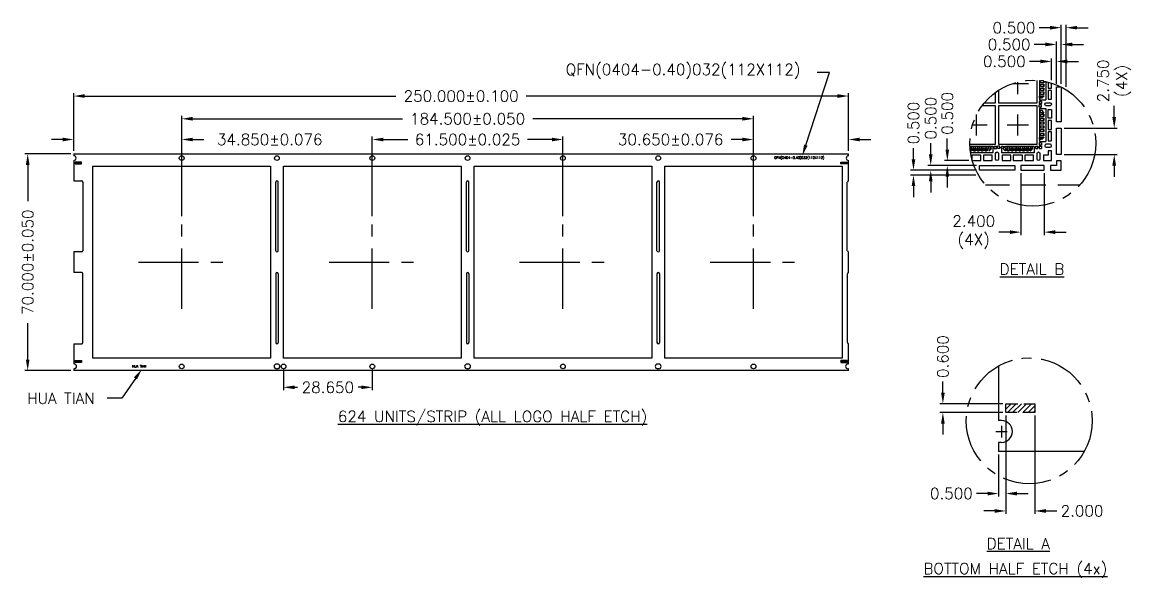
# Model space of a CAD drawing. Extents: x 580 to 695, y -153 to -2.
# Drawn here: x 579.6 to 694.5, y -153.5 to -95.8 of the extents above; entities that cross this region are included whole.
import ezdxf

# ---------------------------------------------------------------- set-up
doc = ezdxf.new("R2010")
doc.units = 0
doc.header["$LTSCALE"] = 5
doc.header["$MEASUREMENT"] = 0
for name, pattern in [('CENTER', [2, 1.25, -0.25, 0.25, -0.25]), ('DASHED', [0.75, 0.5, -0.25]), ('HIDDEN', [0.375, 0.25, -0.125]), ('PHANTOM2', [31.75, 15.875, -3.175, 3.175, -3.175, 3.175, -3.175])]:
    doc.linetypes.add(name, pattern=pattern)
doc.layers.get('0').update_dxf_attribs({"linetype": 'CONTINUOUS'})
doc.layers.add('1', color=7, linetype='CONTINUOUS')
doc.layers.add('1D', color=4, linetype='CONTINUOUS')
doc.styles.add('SIMPLEX', font='SIMPLEX')
doc.styles.get("Standard").update_dxf_attribs({"font": 'romans.shx', "bigfont": 'bigfont.shx'})

msp = doc.modelspace()

# ---------------------------------------------------------------- hatches: boundary and pattern name
at = {"layer": '1D'}
h = msp.add_hatch(dxfattribs=at)
h.set_pattern_fill('ANSI31', color=256, scale=0.642857, style=0)
h.set_pattern_definition([(45, (679.77369, -120.71322), (-0.05682108, 0.05682108), [])])
h.paths.add_polyline_path([(585.06, -110.33), (585.06, -110.52), (585.7, -110.52), (585.7, -110.33)])
h.paths.add_polyline_path([(585.06, -131.1), (585.06, -130.9), (585.7, -130.9), (585.7, -131.1)])
h = msp.add_hatch(dxfattribs=at)
h.set_pattern_fill('ANSI31', color=256, scale=0.642857, style=0)
h.set_pattern_definition([(135, (570.38103, -120.71322), (0.05682108, 0.05682108), [])])
h.paths.add_polyline_path([(665.1, -110.33), (665.1, -110.52), (664.45, -110.52), (664.45, -110.33)])
h.paths.add_polyline_path([(665.1, -131.1), (665.1, -130.9), (664.45, -130.9), (664.45, -131.1)])
h = msp.add_hatch(dxfattribs=at)
h.set_pattern_fill('ANSI31', color=256, scale=3, style=0)
h.set_pattern_definition([(45, (751.91328, 7.05282), (-0.265165, 0.265165), [])])
h.paths.add_polyline_path([(684.57, -135.4), (681.57, -135.4), (681.57, -135.85), (684.57, -135.85)])
h.paths.add_polyline_path([(684.57, -136.3), (684.57, -135.85), (681.57, -135.85), (681.57, -136.3)])

# ---------------------------------------------------------------- linework, layer by layer
for p, q in [((685.02, -108.68), (685.02, -108.92)), ((685.02, -108.68), (685.26, -108.68)), ((685.02, -108.92), (685.26, -108.92)), ((685.26, -108.68), (685.26, -108.92))]:
    msp.add_line(p, q)
at = {"layer": '1'}
for p, q in [((685.06, -102.15), (685.06, -102.19)), ((685.08, -101.88), (685.2, -101.88)), ((685.2, -102.06), (685.08, -102.06)), ((685.08, -102.28), (685.2, -102.28)), ((685.2, -101.88), (685.3, -101.85)), ((685.3, -102.1), (685.2, -102.06)), ((685.2, -102.28), (685.3, -102.25)), ((685.51, -102.1), (685.3, -102.1)), ((685.3, -102.25), (685.51, -102.25)), ((685.06, -102.55), (685.06, -102.59)), ((685.06, -102.95), (685.06, -102.99)), ((685.06, -103.35), (685.06, -103.39)), ((685.2, -102.46), (685.08, -102.46)), ((685.08, -102.68), (685.2, -102.68)), ((685.2, -102.86), (685.08, -102.86)), ((685.08, -103.08), (685.2, -103.08)), ((685.2, -103.26), (685.08, -103.26)), ((685.3, -102.5), (685.2, -102.46)), ((685.2, -102.68), (685.3, -102.65)), ((685.3, -102.9), (685.2, -102.86)), ((685.2, -103.08), (685.3, -103.05)), ((685.3, -103.3), (685.2, -103.26)), ((685.2, -103.48), (685.3, -103.45)), ((685.51, -103.47), (685.29, -103.69)), ((685.51, -102.5), (685.3, -102.5)), ((685.3, -102.65), (685.51, -102.65)), ((685.51, -102.9), (685.3, -102.9)), ((685.3, -103.05), (685.51, -103.05)), ((685.51, -103.3), (685.3, -103.3)), ((685.3, -103.45), (685.51, -103.45)), ((685.02, -104.03), (685.02, -104.26)), ((685.26, -104.03), (685.02, -104.03)), ((685.26, -104.26), (685.02, -104.26)), ((685.02, -104.62), (685.02, -104.38)), ((685.26, -104.38), (685.02, -104.38)), ((685.26, -104.62), (685.02, -104.62)), ((685.06, -103.75), (685.06, -103.88)), ((685.2, -103.48), (685.08, -103.48)), ((685.08, -103.66), (685.2, -103.66)), ((685.29, -103.69), (685.2, -103.66)), ((685.26, -104.03), (685.26, -104.26)), ((685.26, -104.62), (685.26, -104.38)), ((685.06, -104.77), (685.06, -104.89)), ((685.06, -105.25), (685.06, -105.29)), ((685.06, -105.65), (685.06, -105.69)), ((685.08, -104.98), (685.2, -104.98)), ((685.2, -105.16), (685.08, -105.16)), ((685.08, -105.38), (685.2, -105.38)), ((685.2, -105.56), (685.08, -105.56)), ((685.2, -104.98), (685.29, -104.95)), ((685.3, -105.2), (685.2, -105.16)), ((685.2, -105.38), (685.3, -105.35)), ((685.3, -105.6), (685.2, -105.56)), ((685.2, -105.78), (685.3, -105.75)), ((685.51, -105.17), (685.29, -104.95)), ((685.3, -105.2), (685.51, -105.2)), ((685.3, -105.35), (685.51, -105.35)), ((685.51, -105.6), (685.3, -105.6)), ((685.3, -105.75), (685.51, -105.75)), ((685.06, -106.05), (685.06, -106.09)), ((685.06, -106.45), (685.06, -106.49)), ((685.06, -106.85), (685.06, -106.89)), ((685.08, -105.78), (685.2, -105.78)), ((685.2, -105.96), (685.08, -105.96)), ((685.08, -106.18), (685.2, -106.18)), ((685.2, -106.36), (685.08, -106.36)), ((685.08, -106.58), (685.2, -106.58)), ((685.2, -106.76), (685.08, -106.76)), ((685.3, -106), (685.2, -105.96)), ((685.2, -106.18), (685.3, -106.15)), ((685.3, -106.4), (685.2, -106.36)), ((685.2, -106.58), (685.3, -106.55)), ((685.3, -106.8), (685.2, -106.76)), ((685.51, -106), (685.3, -106)), ((685.3, -106.15), (685.51, -106.15)), ((685.51, -106.4), (685.3, -106.4)), ((685.3, -106.55), (685.51, -106.55)), ((685.51, -106.8), (685.3, -106.8)), ((685.06, -107.25), (685.06, -107.29)), ((685.06, -107.65), (685.06, -107.69)), ((685.06, -108.05), (685.06, -108.18)), ((685.08, -106.98), (685.2, -106.98)), ((685.2, -107.16), (685.08, -107.16)), ((685.08, -107.38), (685.2, -107.38)), ((685.2, -107.56), (685.08, -107.56)), ((685.2, -107.78), (685.08, -107.78)), ((685.08, -107.96), (685.2, -107.96)), ((685.2, -106.98), (685.3, -106.95)), ((685.3, -107.2), (685.2, -107.16)), ((685.2, -107.38), (685.3, -107.35)), ((685.3, -107.6), (685.2, -107.56)), ((685.2, -107.78), (685.3, -107.75)), ((685.29, -107.99), (685.2, -107.96)), ((685.51, -107.77), (685.29, -107.99)), ((685.3, -106.95), (685.51, -106.95)), ((685.51, -107.2), (685.3, -107.2)), ((685.3, -107.35), (685.51, -107.35)), ((685.51, -107.6), (685.3, -107.6)), ((685.3, -107.75), (685.51, -107.75)), ((678, -108.73), (678, -108.85)), ((678, -108.85), (678.04, -108.96)), ((678.04, -108.96), (678.04, -109.17)), ((678.13, -108.72), (678.09, -108.72)), ((678.19, -108.96), (678.22, -108.85)), ((678.19, -109.17), (678.19, -108.96)), ((678.22, -108.85), (678.22, -108.73)), ((678.4, -108.73), (678.4, -108.85)), ((678.4, -108.85), (678.44, -108.96)), ((678.44, -108.96), (678.44, -109.17)), ((678.53, -108.72), (678.49, -108.72)), ((678.59, -108.96), (678.62, -108.85)), ((678.59, -109.17), (678.59, -108.96)), ((678.62, -108.85), (678.62, -108.73)), ((678.8, -108.73), (678.8, -108.85)), ((678.8, -108.85), (678.84, -108.96)), ((678.84, -108.96), (678.84, -109.17)), ((678.93, -108.72), (678.89, -108.72)), ((678.99, -108.96), (679.02, -108.85)), ((678.99, -109.17), (678.99, -108.96)), ((679.02, -108.85), (679.02, -108.73)), ((679.2, -108.73), (679.2, -108.85)), ((679.2, -108.85), (679.24, -108.96)), ((679.24, -108.96), (679.24, -109.17)), ((679.33, -108.72), (679.29, -108.72)), ((679.39, -108.96), (679.42, -108.85)), ((679.39, -109.17), (679.39, -108.96)), ((679.42, -108.85), (679.42, -108.73)), ((679.6, -108.73), (679.6, -108.85)), ((679.6, -108.85), (679.64, -108.96)), ((679.64, -108.96), (679.64, -109.17)), ((679.73, -108.72), (679.69, -108.72)), ((679.79, -108.96), (679.82, -108.85)), ((679.79, -108.96), (679.79, -109.17)), ((679.82, -108.85), (679.82, -108.73)), ((679.82, -109.17), (680.04, -108.95)), ((680, -108.73), (680, -108.85)), ((680, -108.85), (680.04, -108.95)), ((680.22, -108.72), (680.09, -108.72)), ((680.37, -108.68), (680.6, -108.68)), ((680.37, -108.92), (680.37, -108.68)), ((680.37, -108.92), (680.6, -108.92)), ((680.6, -108.92), (680.6, -108.68)), ((680.72, -108.92), (680.72, -108.68)), ((680.96, -108.68), (680.72, -108.68)), ((680.96, -108.92), (680.72, -108.92)), ((680.96, -108.92), (680.96, -108.68)), ((681.23, -108.72), (681.11, -108.72)), ((681.29, -108.95), (681.32, -108.85)), ((681.51, -109.17), (681.29, -108.95)), ((681.32, -108.73), (681.32, -108.85)), ((681.5, -108.85), (681.5, -108.73)), ((681.5, -108.85), (681.54, -108.96)), ((681.54, -108.96), (681.54, -109.17)), ((681.63, -108.72), (681.59, -108.72)), ((681.69, -108.96), (681.72, -108.85)), ((681.69, -109.17), (681.69, -108.96)), ((681.72, -108.85), (681.72, -108.73)), ((681.9, -108.73), (681.9, -108.85)), ((681.9, -108.85), (681.94, -108.96)), ((681.94, -108.96), (681.94, -109.17)), ((682.03, -108.72), (681.99, -108.72)), ((682.09, -108.96), (682.12, -108.85)), ((682.09, -109.17), (682.09, -108.96)), ((682.12, -108.85), (682.12, -108.73)), ((682.3, -108.73), (682.3, -108.85)), ((682.3, -108.85), (682.34, -108.96)), ((682.34, -108.96), (682.34, -109.17)), ((682.43, -108.72), (682.39, -108.72)), ((682.49, -108.96), (682.52, -108.85)), ((682.49, -109.17), (682.49, -108.96)), ((682.52, -108.85), (682.52, -108.73)), ((682.7, -108.73), (682.7, -108.85)), ((682.7, -108.85), (682.74, -108.96)), ((682.74, -108.96), (682.74, -109.17)), ((682.83, -108.72), (682.79, -108.72)), ((682.89, -108.96), (682.92, -108.85)), ((682.89, -109.17), (682.89, -108.96)), ((682.92, -108.85), (682.92, -108.73)), ((683.1, -108.73), (683.1, -108.85)), ((683.1, -108.85), (683.14, -108.96)), ((683.14, -108.96), (683.14, -109.17)), ((683.23, -108.72), (683.19, -108.72)), ((683.29, -108.96), (683.32, -108.85)), ((683.29, -109.17), (683.29, -108.96)), ((683.32, -108.85), (683.32, -108.73)), ((683.5, -108.73), (683.5, -108.85)), ((683.5, -108.85), (683.54, -108.96)), ((683.54, -108.96), (683.54, -109.17)), ((683.63, -108.72), (683.59, -108.72)), ((683.69, -108.96), (683.72, -108.85)), ((683.69, -109.17), (683.69, -108.96)), ((683.72, -108.85), (683.72, -108.73)), ((683.9, -108.73), (683.9, -108.85)), ((683.9, -108.85), (683.94, -108.96)), ((683.94, -108.96), (683.94, -109.17)), ((684.03, -108.72), (683.99, -108.72)), ((684.09, -108.96), (684.12, -108.85)), ((684.09, -108.96), (684.09, -109.17)), ((684.12, -108.85), (684.12, -108.73)), ((684.12, -109.17), (684.34, -108.95)), ((684.3, -108.73), (684.3, -108.85)), ((684.3, -108.85), (684.34, -108.95)), ((684.52, -108.72), (684.39, -108.72)), ((684.67, -108.68), (684.9, -108.68)), ((684.67, -108.92), (684.67, -108.68)), ((684.67, -108.92), (684.9, -108.92)), ((684.9, -108.92), (684.9, -108.68)), ((685.02, -108.33), (685.02, -108.56)), ((685.26, -108.33), (685.02, -108.33)), ((685.26, -108.56), (685.02, -108.56)), ((685.26, -108.33), (685.26, -108.56))]:
    msp.add_line(p, q, dxfattribs=at)
at = {"layer": '1', "color": 7}
for p, q in [((685.51, -101.94), (685.51, -102.1)), ((685.51, -102.25), (685.51, -102.5)), ((685.71, -101.97), (685.71, -103.88)), ((685.51, -102.65), (685.51, -102.9)), ((685.51, -103.05), (685.51, -103.3)), ((685.51, -103.45), (685.51, -103.47)), ((685.06, -103.88), (685.71, -103.88)), ((685.06, -104.77), (685.71, -104.77)), ((685.51, -105.2), (685.51, -105.17)), ((685.51, -105.35), (685.51, -105.6)), ((685.51, -105.75), (685.51, -106)), ((685.71, -104.77), (685.71, -108.18)), ((685.51, -106.15), (685.51, -106.4)), ((685.51, -106.55), (685.51, -106.8)), ((685.51, -106.95), (685.51, -107.2)), ((685.51, -107.35), (685.51, -107.6)), ((685.51, -107.75), (685.51, -107.77)), ((678.04, -109.17), (677.88, -109.17)), ((678.44, -109.17), (678.19, -109.17)), ((678.84, -109.17), (678.59, -109.17)), ((679.24, -109.17), (678.99, -109.17)), ((679.64, -109.17), (679.39, -109.17)), ((679.79, -109.17), (679.82, -109.17)), ((680.22, -108.72), (680.22, -109.37)), ((681.11, -108.72), (681.11, -109.37)), ((681.54, -109.17), (681.51, -109.17)), ((681.94, -109.17), (681.69, -109.17)), ((682.34, -109.17), (682.09, -109.17)), ((682.74, -109.17), (682.49, -109.17)), ((683.14, -109.17), (682.89, -109.17)), ((683.54, -109.17), (683.29, -109.17)), ((683.94, -109.17), (683.69, -109.17)), ((684.09, -109.17), (684.12, -109.17)), ((684.52, -108.72), (684.52, -109.37)), ((685.06, -108.18), (685.71, -108.18)), ((680.22, -109.37), (677.91, -109.37)), ((684.52, -109.37), (681.11, -109.37))]:
    msp.add_line(p, q, dxfattribs=at)
at = {"layer": '1'}
for centre, start, end in [((685.14, -102.12), 44.7159, 200.4592), ((685.14, -102.22), 159.5408, 315.2841), ((685.14, -101.82), 216.7725, 315.2841), ((685.14, -102.52), 44.7159, 200.4592), ((685.14, -102.62), 159.5408, 315.2841), ((685.14, -102.92), 44.7159, 200.4592), ((685.14, -103.02), 159.5408, 315.2841), ((685.14, -103.32), 44.7159, 200.4592), ((685.14, -103.42), 159.5408, 315.2841), ((685.14, -103.72), 44.7159, 200.4592), ((685.14, -104.92), 159.5408, 315.2841), ((685.14, -105.22), 44.7159, 200.4592), ((685.14, -105.32), 159.5408, 315.2841), ((685.14, -105.62), 44.7159, 200.4592), ((685.14, -105.72), 159.5408, 315.2841), ((685.14, -106.02), 44.7159, 200.4592), ((685.14, -106.12), 159.5408, 315.2841), ((685.14, -106.42), 44.7159, 200.4592), ((685.14, -106.52), 159.5408, 315.2841), ((685.14, -106.82), 44.7159, 200.4592), ((685.14, -106.92), 159.5408, 315.2841), ((685.14, -107.22), 44.7159, 200.4592), ((685.14, -107.32), 159.5408, 315.2841), ((685.14, -107.62), 44.7159, 200.4592), ((685.14, -107.72), 159.5408, 315.2841), ((685.14, -108.02), 44.7159, 200.4592), ((678.06, -108.79), 69.5408, 225.2841), ((678.16, -108.79), 314.7159, 110.4592), ((678.46, -108.79), 69.5408, 225.2841), ((678.56, -108.79), 314.7159, 110.4592), ((678.86, -108.79), 69.5408, 225.2841), ((678.96, -108.79), 314.7159, 110.4592), ((679.26, -108.79), 69.5408, 225.2841), ((679.36, -108.79), 314.7159, 110.4592), ((679.66, -108.79), 69.5408, 225.2841), ((679.76, -108.79), 314.7159, 110.4592), ((680.06, -108.79), 69.5408, 225.2841), ((681.26, -108.79), 314.7159, 110.4592), ((681.56, -108.79), 69.5408, 225.2841), ((681.66, -108.79), 314.7159, 110.4592), ((681.96, -108.79), 69.5408, 225.2841), ((682.06, -108.79), 314.7159, 110.4592), ((682.36, -108.79), 69.5408, 225.2841), ((682.46, -108.79), 314.7159, 110.4592), ((682.76, -108.79), 69.5408, 225.2841), ((682.86, -108.79), 314.7159, 110.4592), ((683.16, -108.79), 69.5408, 225.2841), ((683.26, -108.79), 314.7159, 110.4592), ((683.56, -108.79), 69.5408, 225.2841), ((683.66, -108.79), 314.7159, 110.4592), ((683.96, -108.79), 69.5408, 225.2841), ((684.06, -108.79), 314.7159, 110.4592), ((684.36, -108.79), 69.5408, 225.2841)]:
    msp.add_arc(centre, 0.0843, start, end, dxfattribs=at)
at = {"layer": '1D'}
for p, q in [((686.16, -96.38), (685.01, -96.38)), ((687.31, -102.2), (687.31, -96.08)), ((687.81, -102.52), (687.81, -96.08)), ((688.96, -96.38), (690.11, -96.38)), ((685.66, -98.12), (684.51, -98.12)), ((686.81, -102.2), (686.81, -97.82)), ((687.31, -102.2), (687.31, -97.82)), ((688.46, -98.12), (689.61, -98.12)), ((685.16, -99.88), (684.01, -99.88)), ((686.31, -101.83), (686.31, -99.58)), ((686.81, -102.2), (686.81, -99.58)), ((687.96, -99.88), (689.11, -99.88)), ((663.29, -101.04, 0.03), (662, -101.04, 0.03)), ((584.9, -109.16, 0.03), (584.9, -103.17, 0.03)), ((586.05, -103.47, 0.03), (618.32, -103.47, 0.03)), ((664.11, -103.47, 0.03), (631.84, -103.47, 0.03)), ((665.26, -109.16, 0.03), (665.26, -103.17, 0.03)), ((692.81, -105.65), (692.81, -104.5)), ((596.1, -115.92, 0.03), (596.1, -105.53, 0.03)), ((655.4, -115.92, 0.03), (655.4, -105.53, 0.03)), ((597.25, -105.83, 0.03), (618.99, -105.83, 0.03)), ((654.25, -105.83, 0.03), (632.51, -105.83, 0.03)), ((687.61, -106.8), (693.11, -106.8)), ((583.75, -107.98, 0.03), (582.6, -107.98, 0.03)), ((584.9, -109.16, 0.03), (584.9, -107.68, 0.03)), ((596.1, -115.92, 0.03), (596.1, -107.68, 0.03)), ((597.25, -107.98, 0.03), (598.4, -107.98, 0.03)), ((615.87, -115.92, 0.03), (615.87, -107.68, 0.03)), ((617.02, -107.98, 0.03), (619.54, -107.98, 0.03)), ((634.49, -107.98, 0.03), (631.97, -107.98, 0.03)), ((635.64, -115.92, 0.03), (635.64, -107.68, 0.03)), ((654.25, -107.98, 0.03), (653.1, -107.98, 0.03)), ((655.4, -115.92, 0.03), (655.4, -107.68, 0.03)), ((665.26, -109.16, 0.03), (665.26, -107.68, 0.03)), ((666.41, -107.98, 0.03), (667.56, -107.98, 0.03)), ((675.5, -109.02), (675.5, -107.87)), ((671.99, -110.02), (671.99, -108.87)), ((673.78, -109.52), (673.78, -108.37)), ((584.6, -109.46, 0.03), (579.83, -109.46, 0.03)), ((677.74, -110.17), (675.2, -110.17)), ((687.61, -109.55), (693.11, -109.55)), ((580.13, -110.61, 0.03), (580.13, -114.39, 0.03)), ((678.54, -111.17), (671.69, -111.17)), ((678.54, -110.67), (673.48, -110.67)), ((678.54, -111.17), (673.48, -111.17)), ((678.54, -110.67), (675.2, -110.67)), ((683.14, -111.47), (683.14, -117.89)), ((685.54, -111.47), (685.54, -117.89)), ((692.81, -110.7), (692.81, -111.85)), ((678.44, -111.67), (671.69, -111.67)), ((673.78, -112.32), (673.78, -113.47)), ((675.5, -111.82), (675.5, -112.97)), ((671.99, -112.82), (671.99, -113.97)), ((681.99, -117.59), (680.84, -117.59)), ((686.69, -117.59), (687.84, -117.59)), ((580.13, -130.81, 0.03), (580.13, -127.04, 0.03)), ((584.6, -131.96, 0.03), (579.83, -131.96, 0.03)), ((606.66, -131.82, 0.03), (606.66, -133.99, 0.03)), ((615.87, -131.82, 0.03), (615.87, -133.99, 0.03)), ((591.31, -132.76, 0.03), (589.89, -134.82, 0.03)), ((675.04, -134.25, 0.03), (675.04, -133.1, 0.03)), ((607.81, -133.69, 0.03), (608.12, -133.69, 0.03)), ((614.72, -133.69, 0.03), (614.41, -133.69, 0.03)), ((589.89, -134.82, 0.03), (588.36, -134.82, 0.03)), ((681.27, -135.4, 0.03), (674.74, -135.4, 0.03)), ((681.27, -136.3, 0.03), (674.74, -136.3, 0.03)), ((681.57, -136.6, 0.03), (681.57, -145.01, 0.03)), ((681.57, -136.6, 0.03), (681.57, -146.82, 0.03)), ((684.57, -136.6, 0.03), (684.57, -146.82, 0.03)), ((675.04, -137.45, 0.03), (675.04, -138.6, 0.03)), ((680.82, -140.65, 0.03), (680.82, -145.01, 0.03)), ((679.67, -144.71, 0.03), (678.52, -144.71, 0.03)), ((682.72, -144.71, 0.03), (683.87, -144.71, 0.03)), ((680.42, -146.52, 0.03), (679.27, -146.52, 0.03)), ((685.72, -146.52, 0.03), (686.87, -146.52, 0.03))]:
    msp.add_line(p, q, dxfattribs=at)
at = {"layer": '1D', "linetype": 'CENTER'}
for p, q in [((682.29, -102.17), (683.92, -102.17)), ((682.81, -103.27), (682.81, -102.02)), ((678.51, -107.57), (678.51, -105.37)), ((682.81, -107.57), (682.81, -105.37)), ((678.11, -106.47), (679.62, -106.47)), ((681.71, -106.47), (683.92, -106.47)), ((596.1, -125.54, -0.01), (596.1, -116.22, -0.01)), ((615.87, -125.54, -0.01), (615.87, -116.22, -0.01)), ((635.64, -125.54, -0.01), (635.64, -116.22, -0.01)), ((655.4, -125.54, -0.01), (655.4, -116.22, -0.01)), ((591.61, -120.71, -0.01), (600.59, -120.71, -0.01)), ((611.38, -120.71, -0.01), (620.36, -120.71, -0.01)), ((631.15, -120.71, -0.01), (640.13, -120.71, -0.01)), ((650.91, -120.71, -0.01), (659.9, -120.71, -0.01)), ((681.12, -137.67, -0.01), (681.12, -138.88, -0.01)), ((680.52, -138.27, -0.01), (681.72, -138.27, -0.01))]:
    msp.add_line(p, q, dxfattribs=at)
at = {"layer": '1D', "linetype": 'HIDDEN', "ltscale": 0.08}
for p, q in [((685.16, -104.03), (685.16, -103.88)), ((685.16, -104.38), (685.16, -104.26)), ((685.16, -104.77), (685.16, -104.62)), ((680.22, -108.82), (680.37, -108.82)), ((680.6, -108.82), (680.72, -108.82)), ((680.96, -108.82), (681.11, -108.82)), ((684.52, -108.82), (684.67, -108.82)), ((684.67, -108.82), (684.52, -108.82)), ((685.02, -108.82), (684.9, -108.82)), ((685.16, -108.18), (685.16, -108.33)), ((685.16, -108.56), (685.16, -108.68))]:
    msp.add_line(p, q, dxfattribs=at)
at = {"layer": '1D', "color": 7}
for p, q in [((584.9, -109.46, -0.01), (665.26, -109.46, -0.01)), ((584.9, -109.46, -0.01), (584.9, -109.66, -0.01)), ((584.9, -110.15, -0.01), (584.9, -112.26, -0.01)), ((665.26, -109.66, -0.01), (665.26, -109.46, -0.01)), ((665.26, -112.26, -0.01), (665.26, -110.15, -0.01)), ((584.9, -112.26, -0.01), (585.73, -112.26, -0.01)), ((585.86, -112.39, -0.01), (585.86, -119.52, -0.01)), ((605.86, -119.52, -0.01), (605.86, -112.39, -0.01)), ((606.11, -119.52, -0.01), (606.11, -112.39, -0.01)), ((625.62, -119.52, -0.01), (625.62, -112.39, -0.01)), ((625.88, -119.52, -0.01), (625.88, -112.39, -0.01)), ((645.39, -119.52, -0.01), (645.39, -112.39, -0.01)), ((645.65, -119.52, -0.01), (645.65, -112.39, -0.01)), ((665.13, -119.52, -0.01), (665.13, -112.39, -0.01)), ((585.73, -119.65, -0.01), (584.9, -119.65, -0.01)), ((584.9, -119.65, -0.01), (584.9, -121.77, -0.01)), ((665.26, -121.77, -0.01), (665.26, -119.65, -0.01)), ((585.73, -121.77, -0.01), (584.9, -121.77, -0.01)), ((585.86, -129.04, -0.01), (585.86, -121.9, -0.01)), ((605.86, -121.9, -0.01), (605.86, -129.04, -0.01)), ((606.11, -121.9, -0.01), (606.11, -129.04, -0.01)), ((625.62, -121.9, -0.01), (625.62, -129.04, -0.01)), ((625.88, -121.9, -0.01), (625.88, -129.04, -0.01)), ((645.39, -121.9, -0.01), (645.39, -129.04, -0.01)), ((645.65, -121.9, -0.01), (645.65, -129.04, -0.01)), ((665.13, -121.9, -0.01), (665.13, -129.04, -0.01)), ((584.9, -129.17, -0.01), (585.73, -129.17, -0.01)), ((584.9, -129.17, -0.01), (584.9, -131.27, -0.01)), ((665.26, -131.27, -0.01), (665.26, -129.17, -0.01)), ((584.96, -131.27, -0.01), (584.9, -131.27, -0.01)), ((584.9, -131.76, -0.01), (584.9, -131.96, -0.01)), ((584.96, -131.76, -0.01), (584.9, -131.76, -0.01)), ((665.26, -131.96, -0.01), (584.9, -131.96, -0.01)), ((605.92, -131.27, -0.01), (606.05, -131.27, -0.01)), ((606.05, -131.76, -0.01), (605.92, -131.76, -0.01)), ((625.69, -131.27, -0.01), (625.82, -131.27, -0.01)), ((625.82, -131.76, -0.01), (625.69, -131.76, -0.01)), ((645.46, -131.27, -0.01), (645.58, -131.27, -0.01)), ((645.58, -131.76, -0.01), (645.46, -131.76, -0.01)), ((665.19, -131.27, -0.01), (665.26, -131.27, -0.01)), ((665.26, -131.76, -0.01), (665.19, -131.76, -0.01)), ((665.26, -131.96, -0.01), (665.26, -131.76, -0.01)), ((680.82, -131.47, -0.01), (680.82, -137.13, -0.01)), ((681.12, -137.13, -0.01), (680.82, -137.13, -0.01)), ((680.82, -139.42, -0.01), (680.82, -140.35, -0.01)), ((681.12, -139.42, -0.01), (680.82, -139.42, -0.01)), ((689.7, -140.35, -0.01), (680.82, -140.35, -0.01))]:
    msp.add_line(p, q, dxfattribs=at)
at = {"layer": '1D'}
msp.add_lwpolyline([(660.82, -108.56), (663.29, -101.04)], dxfattribs=at)
at = {"layer": '1D', "color": 2, "linetype": 'CENTER', "ltscale": 0.8}
for points in [[(680.81, -102.88), (680.81, -104.17), (684.81, -104.17), (684.81, -101.85)], [(679.36, -104.17), (680.51, -104.17), (680.51, -103.09)], [(677.84, -108.47), (680.51, -108.47), (680.51, -104.47), (679.12, -104.47)]]:
    msp.add_lwpolyline(points, dxfattribs=at)
at = {"layer": '1D', "linetype": 'HIDDEN', "ltscale": 0.3}
for points in [[(685.08, -101.88), (685.06, -101.88), (685.06, -102.06), (685.08, -102.06)], [(685.08, -102.28), (685.06, -102.28), (685.06, -102.46), (685.08, -102.46)], [(685.08, -102.68), (685.06, -102.68), (685.06, -102.86), (685.08, -102.86)], [(685.08, -103.08), (685.06, -103.08), (685.06, -103.26), (685.08, -103.26)], [(685.08, -103.66), (685.06, -103.66), (685.06, -103.48), (685.08, -103.48)], [(685.33, -103.66), (685.2, -103.66)], [(685.08, -104.98), (685.06, -104.98), (685.06, -105.16), (685.08, -105.16)], [(685.08, -105.38), (685.06, -105.38), (685.06, -105.56), (685.08, -105.56)], [(685.33, -104.98), (685.2, -104.98)], [(685.08, -105.78), (685.06, -105.78), (685.06, -105.96), (685.08, -105.96)], [(685.08, -106.18), (685.06, -106.18), (685.06, -106.36), (685.08, -106.36)], [(685.08, -106.58), (685.06, -106.58), (685.06, -106.76), (685.08, -106.76)], [(685.08, -106.98), (685.06, -106.98), (685.06, -107.16), (685.08, -107.16)], [(685.08, -107.38), (685.06, -107.38), (685.06, -107.56), (685.08, -107.56)], [(685.08, -107.96), (685.06, -107.96), (685.06, -107.78), (685.08, -107.78)], [(685.33, -107.96), (685.2, -107.96)], [(678, -108.73), (678, -108.72), (677.82, -108.72), (677.82, -108.73)], [(678.4, -108.73), (678.4, -108.72), (678.22, -108.72), (678.22, -108.73)], [(678.8, -108.73), (678.8, -108.72), (678.62, -108.72), (678.62, -108.73)], [(679.2, -108.73), (679.2, -108.72), (679.02, -108.72), (679.02, -108.73)], [(679.6, -108.73), (679.6, -108.72), (679.42, -108.72), (679.42, -108.73)], [(680, -108.73), (680, -108.72), (679.82, -108.72), (679.82, -108.73)], [(680, -108.98), (680, -108.85)], [(681.32, -108.73), (681.32, -108.72), (681.5, -108.72), (681.5, -108.73)], [(681.32, -108.98), (681.32, -108.85)], [(681.9, -108.73), (681.9, -108.72), (681.72, -108.72), (681.72, -108.73)], [(682.3, -108.73), (682.3, -108.72), (682.12, -108.72), (682.12, -108.73)], [(682.7, -108.73), (682.7, -108.72), (682.52, -108.72), (682.52, -108.73)], [(683.1, -108.73), (683.1, -108.72), (682.92, -108.72), (682.92, -108.73)], [(683.5, -108.73), (683.5, -108.72), (683.32, -108.72), (683.32, -108.73)], [(683.9, -108.73), (683.9, -108.72), (683.72, -108.72), (683.72, -108.73)], [(684.3, -108.73), (684.3, -108.72), (684.12, -108.72), (684.12, -108.73)], [(684.3, -108.98), (684.3, -108.85)]]:
    msp.add_lwpolyline(points, dxfattribs=at)
for points in [[(685.2, -102.06), (685.42, -102.06, 1), (685.42, -101.88), (685.2, -101.88)], [(685.2, -102.46), (685.42, -102.46, 1), (685.42, -102.28), (685.2, -102.28)], [(685.2, -102.86), (685.42, -102.86, 1), (685.42, -102.68), (685.2, -102.68)], [(685.2, -103.26), (685.42, -103.26, 1), (685.42, -103.08), (685.2, -103.08)], [(685.2, -103.48), (685.42, -103.48, -0.184483), (685.48, -103.5, -0.175674)], [(685.2, -105.16), (685.42, -105.16, 0.184483), (685.48, -105.14, 0.175674)], [(685.2, -105.56), (685.42, -105.56, 1), (685.42, -105.38), (685.2, -105.38)], [(685.2, -105.96), (685.42, -105.96, 1), (685.42, -105.78), (685.2, -105.78)], [(685.2, -106.36), (685.42, -106.36, 1), (685.42, -106.18), (685.2, -106.18)], [(685.2, -106.76), (685.42, -106.76, 1), (685.42, -106.58), (685.2, -106.58)], [(685.2, -107.16), (685.42, -107.16, 1), (685.42, -106.98), (685.2, -106.98)], [(685.2, -107.56), (685.42, -107.56, 1), (685.42, -107.38), (685.2, -107.38)], [(685.2, -107.78), (685.42, -107.78, -0.184483), (685.48, -107.8, -0.175674)], [(677.88, -109.17, 0.512204), (678, -109.08), (678, -108.85)], [(678.22, -108.85), (678.22, -109.08, 1), (678.4, -109.08), (678.4, -108.85)], [(678.62, -108.85), (678.62, -109.08, 1), (678.8, -109.08), (678.8, -108.85)], [(679.02, -108.85), (679.02, -109.08, 1), (679.2, -109.08), (679.2, -108.85)], [(679.42, -108.85), (679.42, -109.08, 1), (679.6, -109.08), (679.6, -108.85)], [(679.82, -108.85), (679.82, -109.08, 0.184483), (679.85, -109.14, 0.175674)], [(681.5, -108.85), (681.5, -109.08, -0.184483), (681.48, -109.14, -0.175674)], [(681.72, -108.85), (681.72, -109.08, 1), (681.9, -109.08), (681.9, -108.85)], [(682.12, -108.85), (682.12, -109.08, 1), (682.3, -109.08), (682.3, -108.85)], [(682.52, -108.85), (682.52, -109.08, 1), (682.7, -109.08), (682.7, -108.85)], [(682.92, -108.85), (682.92, -109.08, 1), (683.1, -109.08), (683.1, -108.85)], [(683.32, -108.85), (683.32, -109.08, 1), (683.5, -109.08), (683.5, -108.85)], [(683.72, -108.85), (683.72, -109.08, 1), (683.9, -109.08), (683.9, -108.85)], [(684.12, -108.85), (684.12, -109.08, 0.184483), (684.15, -109.14, 0.175674)]]:
    msp.add_lwpolyline(points, format="xyb", dxfattribs=at)
at = {"layer": '1D', "color": 7, "ltscale": 10}
msp.add_lwpolyline([(685.96, -102.03), (685.96, -102.65), (686.31, -102.65), (686.31, -102.13)], dxfattribs=at)
for points in [[(685.96, -102.9), (685.96, -103.8), (686.31, -103.8), (686.31, -102.9)], [(686.81, -106.15), (686.81, -102.5), (687.31, -102.5), (687.31, -106.15)], [(686.31, -105.75), (685.96, -105.75), (685.96, -104.85), (686.31, -104.85)], [(686.31, -106), (685.96, -106), (685.96, -106.95), (686.31, -106.95)], [(686.81, -106.8), (687.31, -106.8), (687.31, -109.55), (686.81, -109.55)], [(685.96, -107.2), (685.96, -108.1), (686.31, -108.1), (686.31, -107.2)], [(678.04, -109.62), (678.04, -110.17), (678.99, -110.17), (678.99, -109.62)], [(679.24, -109.62), (679.24, -110.17), (680.14, -110.17), (680.14, -109.62)], [(681.19, -109.62), (681.19, -110.17), (682.09, -110.17), (682.09, -109.62)], [(682.34, -109.62), (682.34, -110.17), (683.29, -110.17), (683.29, -109.62)], [(683.54, -109.62), (683.54, -110.17), (684.44, -110.17), (684.44, -109.62)], [(686.81, -110.2), (686.81, -110.67), (686.19, -110.67), (686.19, -111.17), (687.31, -111.17), (687.31, -110.2)], [(678.84, -110.67), (682.49, -110.67), (682.49, -111.17), (678.84, -111.17)], [(683.14, -110.67), (683.14, -111.17), (685.54, -111.17), (685.54, -110.67)]]:
    msp.add_lwpolyline(points, close=True, dxfattribs=at)
at = {"layer": '1D', "color": 2, "linetype": 'CENTER', "ltscale": 0.8}
msp.add_lwpolyline([(684.81, -108.47), (684.81, -104.47), (680.81, -104.47), (680.81, -108.47)], close=True, dxfattribs=at)
at = {"layer": '1D', "color": 7, "ltscale": 10}
for points in [[(685.76, -104.17), (686.16, -104.17, -1), (686.16, -104.47), (685.76, -104.47, -1)], [(685.76, -108.77), (686.16, -108.77, 1), (686.16, -108.47), (685.76, -108.47, 1)], [(680.81, -109.42), (680.81, -110.02, -1), (680.51, -110.02), (680.51, -109.42, -1)], [(685.11, -109.42), (685.11, -110.02, -1), (684.81, -110.02), (684.81, -109.42, -1)]]:
    msp.add_lwpolyline(points, format="xyb", close=True, dxfattribs=at)
at = {"layer": '1D', "color": 7}
msp.add_lwpolyline([(685.49, -109.62), (685.49, -110.17), (686.31, -110.17), (686.31, -109.15), (685.96, -109.15), (685.96, -109.62)], close=True, dxfattribs=at)
at = {"layer": '1D', "linetype": 'HIDDEN', "elevation": -0.01}
for points in [[(585.06, -110.33), (585.06, -110.52), (585.7, -110.52), (585.7, -110.33)], [(665.1, -110.33), (665.1, -110.52), (664.45, -110.52), (664.45, -110.33)], [(585.06, -131.1), (585.06, -130.9), (585.7, -130.9), (585.7, -131.1)], [(665.1, -131.1), (665.1, -130.9), (664.45, -130.9), (664.45, -131.1)]]:
    msp.add_lwpolyline(points, close=True, dxfattribs=at)
at = {"layer": '1D', "color": 4, "linetype": 'PHANTOM2', "ltscale": 0.4, "elevation": -0.01}
for points in [[(605.31, -110.75), (605.31, -130.68), (586.89, -130.68), (586.89, -110.75)], [(625.08, -110.75), (625.08, -130.68), (606.66, -130.68), (606.66, -110.75)], [(644.85, -110.75), (644.85, -130.68), (626.43, -130.68), (626.43, -110.75)], [(664.61, -110.75), (664.61, -130.68), (646.2, -130.68), (646.2, -110.75)]]:
    msp.add_lwpolyline(points, close=True, dxfattribs=at)
at = {"layer": '1D', "linetype": 'DASHED'}
msp.add_lwpolyline([(679.46, -112.67), (689.26, -112.67)], dxfattribs=at)
at = {"layer": '1D', "color": 4, "linetype": 'HIDDEN', "elevation": -0.01}
msp.add_lwpolyline([(681.57, -136.3), (681.57, -135.4), (684.57, -135.4), (684.57, -136.3)], close=True, dxfattribs=at)
at = {"layer": '1D', "color": 2, "linetype": 'CENTER', "ltscale": 0.8}
for centre in [(684.36, -108.36, 0.03), (684, -137.17, -0.01)]:
    msp.add_circle(centre, 6.53, dxfattribs=at)
at = {"layer": '1D', "color": 7}
for centre in [(596.1, -109.91, -0.01), (605.98, -109.91, -0.01), (615.87, -109.91, -0.01), (625.75, -109.91, -0.01), (635.64, -109.91, -0.01), (645.52, -109.91, -0.01), (655.4, -109.91, -0.01), (596.1, -131.52, -0.01), (606.66, -131.52, -0.01), (615.87, -131.52, -0.01), (635.64, -131.52, -0.01), (655.4, -131.52, -0.01)]:
    msp.add_circle(centre, 0.245, dxfattribs=at)
for centre, radius, start, end in [((584.9, -109.91, -0.01), 0.245, 270, 90), ((665.26, -109.91, -0.01), 0.245, 90, 270), ((585.73, -112.39, -0.01), 0.129, 0, 90), ((605.98, -112.39, -0.01), 0.129, 0, 180), ((625.75, -112.39, -0.01), 0.129, 0, 180), ((645.52, -112.39, -0.01), 0.129, 0, 180), ((665.26, -112.39, -0.01), 0.129, 90, 180), ((585.73, -119.52, -0.01), 0.129, 270, 360), ((605.98, -119.52, -0.01), 0.129, 180, 0), ((625.75, -119.52, -0.01), 0.129, 180, 0), ((645.52, -119.52, -0.01), 0.129, 180, 0), ((665.26, -119.52, -0.01), 0.129, 180, 270), ((585.73, -121.9, -0.01), 0.129, 0, 90), ((605.98, -121.9, -0.01), 0.129, 0, 180), ((625.75, -121.9, -0.01), 0.129, 0, 180), ((645.52, -121.9, -0.01), 0.129, 0, 180), ((665.26, -121.9, -0.01), 0.129, 90, 180), ((585.73, -129.04, -0.01), 0.129, 270, 0), ((605.98, -129.04, -0.01), 0.129, 180, 0), ((625.75, -129.04, -0.01), 0.129, 180, 0), ((645.52, -129.04, -0.01), 0.129, 180, 0), ((665.26, -129.04, -0.01), 0.129, 180, 270), ((584.96, -131.52, -0.01), 0.245, 270, 90), ((605.92, -131.52, -0.01), 0.245, 90, 270), ((606.05, -131.52, -0.01), 0.245, 270, 90), ((625.69, -131.52, -0.01), 0.245, 90, 270), ((625.82, -131.52, -0.01), 0.245, 270, 90), ((645.46, -131.52, -0.01), 0.245, 90, 270), ((645.58, -131.52, -0.01), 0.245, 270, 90), ((665.19, -131.52, -0.01), 0.245, 90, 270), ((681.12, -138.27, -0.01), 1.14, 270, 90)]:
    msp.add_arc(centre, radius, start, end, dxfattribs=at)
at = {"layer": '1D'}
for points in [[(686.16, -96.19), (686.16, -96.57), (687.31, -96.38)], [(688.96, -96.19), (688.96, -96.57), (687.81, -96.38)], [(685.66, -97.92), (685.66, -98.31), (686.81, -98.12)], [(688.46, -97.92), (688.46, -98.31), (687.31, -98.12)], [(685.16, -99.69), (685.16, -100.07), (686.31, -99.88)], [(687.96, -99.69), (687.96, -100.07), (686.81, -99.88)], [(586.05, -103.28, 0.03), (586.05, -103.66, 0.03), (584.9, -103.47, 0.03)], [(664.11, -103.28, 0.03), (664.11, -103.66, 0.03), (665.26, -103.47, 0.03)], [(597.25, -105.63, 0.03), (597.25, -106.02, 0.03), (596.1, -105.83, 0.03)], [(654.25, -105.63, 0.03), (654.25, -106.02, 0.03), (655.4, -105.83, 0.03)], [(692.61, -105.65), (693, -105.65), (692.81, -106.8)], [(583.75, -107.79, 0.03), (583.75, -108.17, 0.03), (584.9, -107.98, 0.03)], [(597.25, -107.79, 0.03), (597.25, -108.17, 0.03), (596.1, -107.98, 0.03)], [(617.02, -107.79, 0.03), (617.02, -108.17, 0.03), (615.87, -107.98, 0.03)], [(634.49, -107.79, 0.03), (634.49, -108.17, 0.03), (635.64, -107.98, 0.03)], [(654.25, -107.79, 0.03), (654.25, -108.17, 0.03), (655.4, -107.98, 0.03)], [(666.41, -107.79, 0.03), (666.41, -108.17, 0.03), (665.26, -107.98, 0.03)], [(661.01, -108.62), (660.47, -109.66), (660.64, -108.5)], [(675.31, -109.02), (675.69, -109.02), (675.5, -110.17)], [(579.94, -110.61, 0.03), (580.32, -110.61, 0.03), (580.13, -109.46, 0.03)], [(671.8, -110.02), (672.18, -110.02), (671.99, -111.17)], [(673.59, -109.52), (673.97, -109.52), (673.78, -110.67)], [(692.61, -110.7), (693, -110.7), (692.81, -109.55)], [(673.59, -112.32), (673.97, -112.32), (673.78, -111.17)], [(675.31, -111.82), (675.69, -111.82), (675.5, -110.67)], [(671.8, -112.82), (672.18, -112.82), (671.99, -111.67)], [(681.99, -117.4), (681.99, -117.78), (683.14, -117.59)], [(686.69, -117.4), (686.69, -117.78), (685.54, -117.59)], [(579.94, -130.81, 0.03), (580.32, -130.81, 0.03), (580.13, -131.96, 0.03)], [(591.46, -132.87, 0.03), (591.97, -131.82, 0.03), (591.15, -132.65, 0.03)], [(607.81, -133.5, 0.03), (607.81, -133.88, 0.03), (606.66, -133.69, 0.03)], [(614.72, -133.5, 0.03), (614.72, -133.88, 0.03), (615.87, -133.69, 0.03)], [(674.85, -134.25, 0.03), (675.23, -134.25, 0.03), (675.04, -135.4, 0.03)], [(674.85, -137.45, 0.03), (675.23, -137.45, 0.03), (675.04, -136.3, 0.03)], [(679.67, -144.52, 0.03), (679.67, -144.91, 0.03), (680.82, -144.71, 0.03)], [(682.72, -144.52, 0.03), (682.72, -144.91, 0.03), (681.57, -144.71, 0.03)], [(680.42, -146.33, 0.03), (680.42, -146.71, 0.03), (681.57, -146.52, 0.03)], [(685.72, -146.33, 0.03), (685.72, -146.71, 0.03), (684.57, -146.52, 0.03)]]:
    msp.add_solid(points, dxfattribs=at)

# ---------------------------------------------------------------- texts
at = {"layer": '1D', "char_height": 1.15, "style": 'SIMPLEX'}
for s, insert, attachment_point in [('0.500', (682.41, -96.38), 5), ('0.500', (681.91, -98.12), 5), ('{\\Fsimplex|c134;QFN(0}4{\\Fsimplex|c134;0}4{\\Fsimplex|c134;-0.}4{\\Fsimplex|c134;0)0}32{\\Fsimplex|c134;(}112{\\Fsimplex|c134;X1}12{\\Fsimplex|c134;)}', (635.92, -100.14), 1), ('0.500', (681.41, -99.88), 5), ('\\A1;250.000±0.100', (625.08, -103.47, 0.03), 5), ('\\A1;184.500±0.050', (625.75, -105.83, 0.03), 5), ('\\A1;34.850±0.076', (605.23, -107.98, 0.03), 5), ('\\A1;61.500±0.025', (625.75, -107.98, 0.03), 5), ('\\A1;30.650±0.076', (646.81, -107.98, 0.03), 5), ('2.400\\P(4X)', (678.24, -117.59), 5), ('{\\LDETAIL B}', (684.28, -121.42, 0.01), 5), ('\\A1;28.650', (611.26, -133.69, 0.03), 5), ('\\A1;HUA TIAN', (583.57, -134.83, 0.03), 5), ('{\\Fromans,bigfont|c0;\\L624\\Fromans,bigfont|c128; UNITS/STRIP (ALL LOGO HALF ETCH)}', (628.34, -136.9, 0.02), 5), ('\\A1;0.500', (675.92, -144.71, 0.03), 5), ('\\A1;2.000', (689.47, -146.52, 0.03), 5), ('{\\LDETAIL A}', (682.86, -149.9, 0.01), 5), ('{\\LBOTTOM HALF ETCH (4x)}', (682.56, -152.69, 0.01), 5)]:
    msp.add_mtext(s, dxfattribs=dict(at, insert=insert, attachment_point=attachment_point))
at = {"layer": '1D', "char_height": 1.15, "attachment_point": 5, "rotation": 90, "style": 'SIMPLEX'}
for s, insert in [('2.750\\P(4X)', (692.81, -101.9)), ('0.500', (675.5, -105.27)), ('0.500', (671.99, -106.27)), ('0.500', (673.78, -105.77)), ('\\A1;70.000±0.050', (580.13, -120.71, 0.03)), ('\\A1;0.600', (675.04, -130.5, 0.03))]:
    msp.add_mtext(s, dxfattribs=dict(at, insert=insert))
at = {"layer": '1D', "attachment_point": 5}
for s, insert, char_height in [('{\\Fsimplex|c134;QFN(0\\Fsimplex|c0;4\\Fsimplex|c134;0\\Fsimplex|c0;4\\Fsimplex|c134;-0.\\Fsimplex|c0;4\\Fsimplex|c134;0)0\\Fsimplex|c0;32\\Fsimplex|c134;(\\Fsimplex|c0;112\\Fsimplex|c134;X1\\Fsimplex|c0;12\\Fsimplex|c134;)}', (660.15, -109.9, -0.01), 0.24493), ('{\\Fsimplex|c136;HUA TIAN}', (591.69, -131.51, -0.01), 0.2449)]:
    msp.add_mtext(s, dxfattribs=dict(at, insert=insert, char_height=char_height))

doc.saveas('drawing.dxf')
